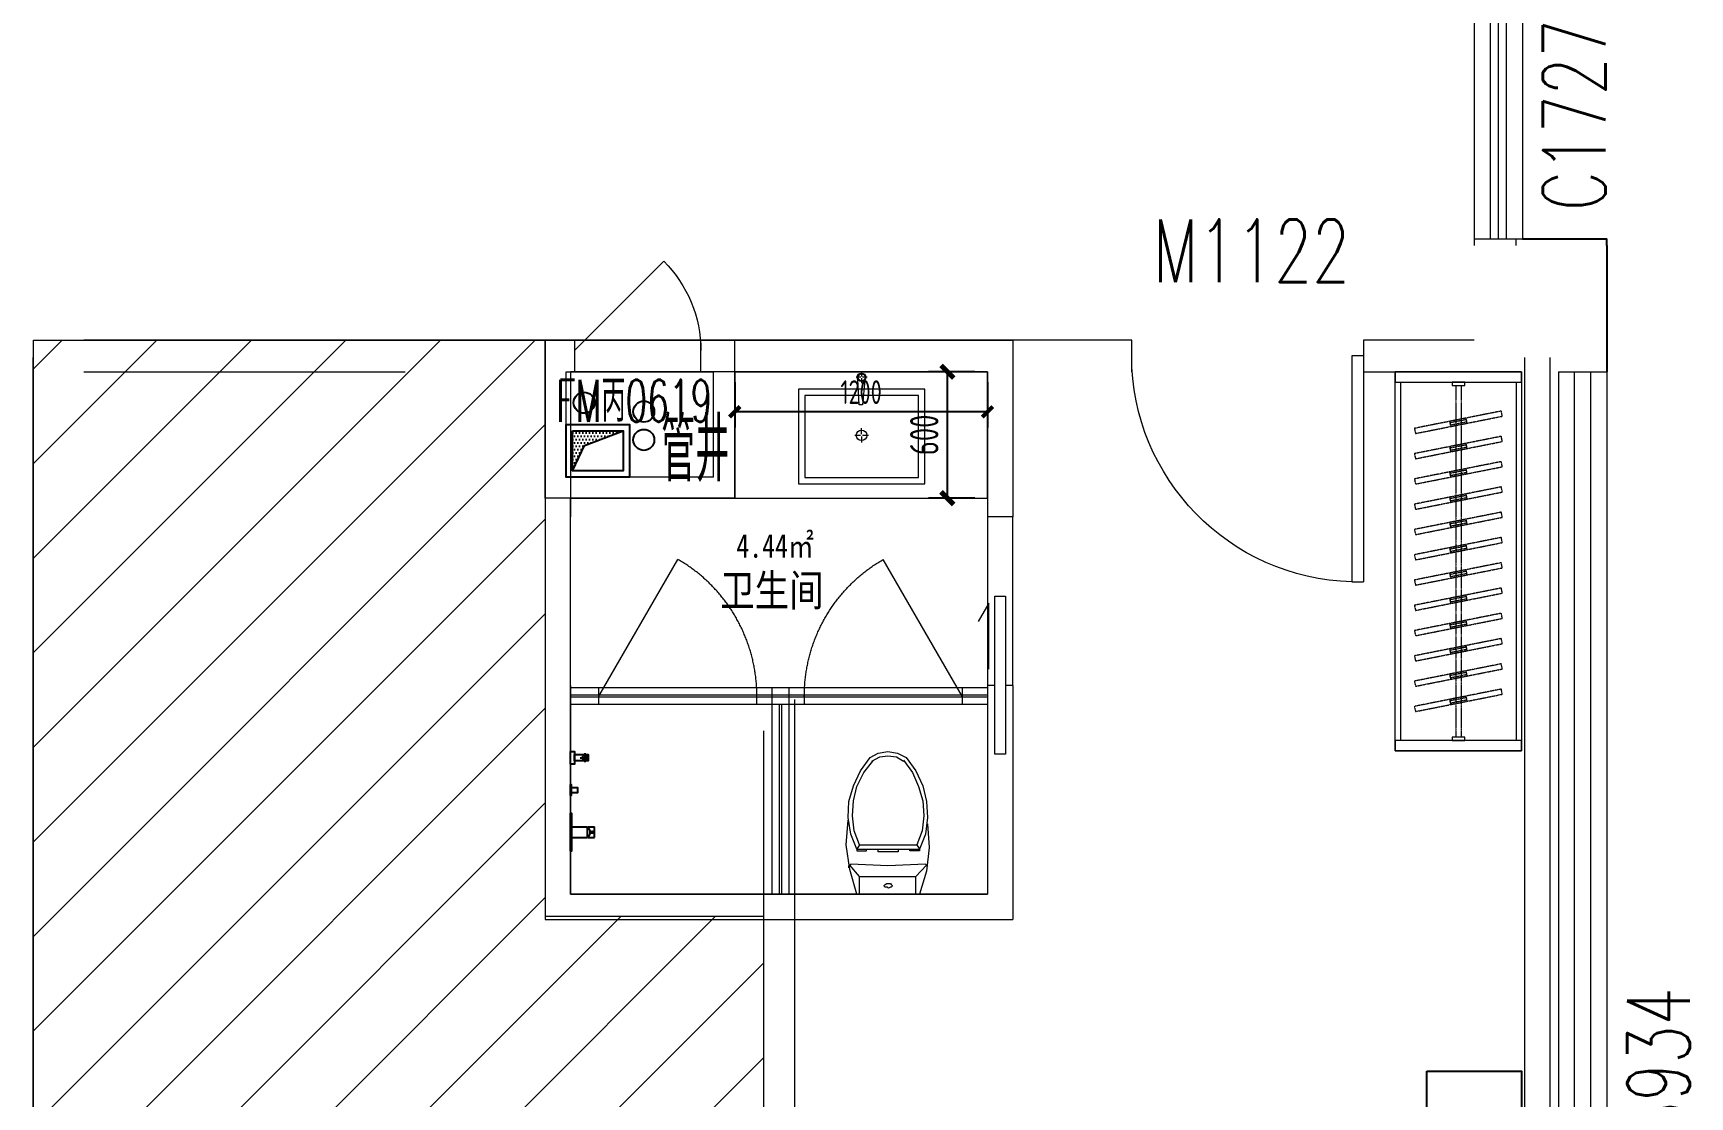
# Model space of a CAD drawing. Header units: millimetres. Extents: x 164760 to 3716174, y -1766400 to 11969.
# Drawn here: x 3552755 to 3560619, y -1758293 to -1753243 of the extents above; entities that cross this region are included whole.
import ezdxf

# ---------------------------------------------------------------- set-up
doc = ezdxf.new("R2010")
doc.units = ezdxf.units.MM
doc.header["$LTSCALE"] = 1000
doc.set_wipeout_variables(frame=1)
for name, pattern in [('DASH', [0.35, 0.25, -0.1]), ('DOT', [0.2, 0.1, -0.1]), ('HIDDEN', [0.375, 0.25, -0.125, 0, 0])]:
    doc.linetypes.add(name, pattern=pattern)
doc.layers.get('0').update_dxf_attribs({"color": 253, "linetype": 'CONTINUOUS'})
doc.layers.get('Defpoints').update_dxf_attribs({"color": 250, "linetype": 'CONTINUOUS', "lineweight": 0})
for name, color, linetype in [('DIM_LEAD', 253, 'CONTINUOUS'), ('FF-FIXT', 253, 'CONTINUOUS'), ('LVTRY', 253, 'CONTINUOUS'), ('SURFACE', 253, 'CONTINUOUS'), ('VPIPE-污水', 253, 'CONTINUOUS'), ('VPIPE-热给水', 253, 'CONTINUOUS'), ('VPIPE-给水', 253, 'CONTINUOUS'), ('WINDOW_TEXT', 253, 'CONTINUOUS'), ('填充', 253, 'CONTINUOUS'), ('平面家具', 253, 'CONTINUOUS'), ('洁具', 253, 'CONTINUOUS'), ('风道（排气道）', 253, 'CONTINUOUS')]:
    doc.layers.add(name, color=color, linetype=linetype)
for name, color, linetype, lineweight in [('DOOR【门】', 253, 'CONTINUOUS', 0), ('FF-Door【门】', 253, 'CONTINUOUS', 0), ('FF-FIXT【洁具】', 253, 'CONTINUOUS', 0), ('FF-FURN【成品家具】', 253, 'CONTINUOUS', 0), ('FF-FURN【成品家私】', 253, 'CONTINUOUS', 0), ('FF-Text【平面文字】', 253, 'CONTINUOUS', 0), ('MK【门槛线】', 253, 'CONTINUOUS', 0), ('RC-Dim【天花尺寸】', 253, 'CONTINUOUS', 0), ('RC-Text【天花文字】', 253, 'CONTINUOUS', 0), ('TXT【平面空间文字】', 253, 'CONTINUOUS', 0), ('WALL', 253, 'CONTINUOUS', 0), ('Wall【墙体】', 253, 'CONTINUOUS', 0), ('Wall【新建墙】', 253, 'CONTINUOUS', 0), ('WINDOW', 253, 'CONTINUOUS', 0), ('Xline【辅助线】', 253, 'CONTINUOUS', 0)]:
    doc.layers.add(name, color=color, linetype=linetype, lineweight=lineweight)
doc.styles.add('-宋体', font='', dxfattribs={"width": 0.8})
doc.styles.add('_TCH_WINDOW', font='SIMPLEX', dxfattribs={"bigfont": 'GBCBIG'})
doc.styles.get("Standard").update_dxf_attribs({"font": 'GBENOR', "bigfont": 'GBCBIG'})
doc.styles.add('SUN', font='romans.shx', dxfattribs={"width": 0.8, "bigfont": 'hzdx.shx'})
doc.styles.add('宋体', font='', dxfattribs={"width": 0.7})
doc.styles.add('尺寸标注', font='ARCHS.SHX', dxfattribs={"width": 0.8})
doc.styles.get('-宋体').set_extended_font_data('SimSun')
doc.styles.get('宋体').set_extended_font_data('SimSun')
doc.dimstyles.new('海龙1：50', dxfattribs={"dimscale": 50, "dimtxt": 2.5, "dimasz": 1, "dimexe": 1, "dimexo": 1, "dimgap": 0.7, "dimtad": 1, "dimdec": 0, "dimrnd": 5, "dimdsep": 46, "dimtxsty": '尺寸标注', "dimblk": 'ARCHTICK', "dimblk1": 'ARCHTICK', "dimblk2": 'ARCHTICK', "dimcen": 1, "dimclrd": 44, "dimclre": 44, "dimclrt": 2, "dimadec": 0, "dimazin": 0, "dimtfac": 1, "dimtdec": 0, "dimtix": 1, "dimtmove": 2, "dimatfit": 3, "dimldrblk": 'hl_arrow2', "dimfxl": 5, "dimfxlon": 1, "dimarcsym": 0})
doc.dimstyles.new('海龙_1：60', dxfattribs={"dimscale": 60, "dimtxt": 2.25, "dimasz": 1, "dimexe": 1.5, "dimexo": 1, "dimgap": 0.7, "dimtad": 1, "dimdec": 0, "dimrnd": 5, "dimdsep": 46, "dimtxsty": '尺寸标注', "dimblk": 'ARCHTICK', "dimblk1": 'ARCHTICK', "dimblk2": 'ARCHTICK', "dimcen": 1, "dimclrd": 44, "dimclre": 44, "dimclrt": 2, "dimadec": 0, "dimazin": 0, "dimtfac": 1, "dimtdec": 0, "dimtix": 1, "dimtmove": 2, "dimatfit": 3, "dimldrblk": 'hl_arrow2', "dimfxl": 5, "dimfxlon": 1, "dimarcsym": 0})

# ---------------------------------------------------------------- blocks, each defined once
blk = doc.blocks.new('$DorLib2D$00000001')
for p, q in [((0.45, 0.975), (0.5000000000000002, 0.975)), ((0.45, 0), (0.45, 0.975)), ((0.5, 0), (0.5, 0.975)), ((0.5, 0), (0.45, 0))]:
    blk.add_line(p, q)
at = {"lineweight": 13}
blk.add_arc((0.475, 0), 0.975, 91.4692835813538, 180, dxfattribs=at)
blk = doc.blocks.new('$TCHSYS$WIN2D')
for p, q in [((-0.5, 0.5), (0.5, 0.5)), ((-0.5, 0.5), (-0.5, -0.5)), ((0.5, 0.5), (0.4999999999999999, -0.5)), ((0.5, 0.1666666666666666), (-0.5, 0.1666666666666666)), ((0.5, -0.1666666666666667), (-0.5, -0.1666666666666667)), ((-0.5, -0.5), (0.5, -0.5))]:
    blk.add_line(p, q)
blk = doc.blocks.new('$WINLIB2D$00000005')
for p, q in [((-0.5, 0.5), (0.5, 0.5)), ((-0.5, 0.5), (-0.5000000000000002, -0.5)), ((0.5, -0.5), (0.5, 0.5)), ((0.5, 0.1666666666666666), (-0.5, 0.1666666666666666)), ((0.5, 0), (-0.5, 0)), ((0.5, -0.1666666666666667), (-0.5, -0.1666666666666667)), ((-0.5, -0.5), (0.5, -0.5))]:
    blk.add_line(p, q)
blk = doc.blocks.new('海龙0819133999')
at = {"layer": 'LVTRY'}
blk.add_lwpolyline([(118.1250000179279, 8100), (118.1250000179279, 8130), (-281.8749999857973, 8129.999999998139)], dxfattribs=at)
at = {"layer": 'SURFACE'}
for p, q in [((118.1250000116415, 10499.99999985611), (118.1250000125728, 9840.000000159022)), ((-281.8750000162982, 9840.000000159022), (118.1250000125728, 9840.000000159022)), ((118.1250000179279, 8100), (118.125000010943, 7499.999999988824)), ((118.125000010943, 599.9999999888241), (88.12500001792797, 599.9999999885913)), ((118.125000010943, 599.9999999888241), (118.1250000179279, 0))]:
    blk.add_line(p, q, dxfattribs=at)
at = {"layer": 'WALL'}
for p, q in [((-111.8749999746214, 10500.00000002188), (-111.8749999876599, 10070.00000016601)), ((88.12500001234002, 9870.000000465196), (88.12500000651926, 10500.00000002188)), ((-511.8750000162981, 10070.00000016601), (-511.875, 9870.000000021888)), ((-511.8750000162981, 10070.00000016601), (-111.8749999876599, 10070.00000016601)), ((-511.875, 9870.000000021888), (-311.8749999536667, 9870.000000021888)), ((-311.8749999599531, 9870.000000465196), (88.12500001234002, 9870.000000465196)), ((-311.8749999727588, 8130.000000021885), (-511.8749999743886, 8130.000000021885)), ((-511.8749999743886, 8130.000000021885), (-511.8749997690319, 8099.99999997113)), ((-311.8749999038409, 8099.99999997113), (-311.8749999727588, 8130.000000021885))]:
    blk.add_line(p, q, dxfattribs=at)
at = {"layer": 'Wall【墙体】', "color": 6}
blk.add_line((-511.8749999825377, 9900.000000000233), (-511.8749999825377, 10050.00000000023), dxfattribs=at)
at = {"layer": 'WINDOW'}
ref = blk.add_blockref('$WINLIB2D$00000005', (-396.8749999825377, 8999.999999999767), dxfattribs=dict(at, xscale=1740, yscale=-230, zscale=1740, rotation=270))
ref.add_attrib('A', 'C1727', (111.8750000174623, 8263.060913978845), dxfattribs={"layer": 'WINDOW_TEXT', "height": 297.5, "rotation": 90, "style": '_TCH_WINDOW', "width": 0.7058823529411766})
ref = blk.add_blockref('$TCHSYS$WIN2D', (3.125000017927959, 4050.000000020023), dxfattribs=dict(at, xscale=6900, yscale=-230, zscale=6900, rotation=270))
ref.add_attrib('A', 'C6934', (511.8750000165309, 3667.258477682015), dxfattribs={"layer": 'WINDOW_TEXT', "height": 297.5, "rotation": 90, "style": '_TCH_WINDOW', "width": 0.7058823529411766})
blk = doc.blocks.new('海龙0109180699')
for points in [[(-1725.008180794563, 7095.489740242189), (-1725.008180794563, 7145.489740242189), (-1125.008180794563, 7145.489740242189), (-1125.008180794563, 7095.489740242189)], [(-1725.008180794563, 7145.489740242219), (-1725.008180794563, 5345.48974024222), (-1125.008180794563, 5345.48974024222), (-1125.008180794563, 7145.489740242219)], [(-1125.008180794563, 5395.489740242251), (-1125.008180794563, 5345.48974024225), (-1725.008180794563, 5345.48974024225), (-1725.008180794563, 5395.489740242251)]]:
    blk.add_lwpolyline(points, close=True)
at = {"color": 8}
for points in [[(-1700.008180794563, 7095.489740242219), (-1700.008180794563, 5395.489740242219)], [(-1150.008180794563, 7095.489740242219), (-1150.008180794563, 5395.489740242219)]]:
    blk.add_lwpolyline(points, dxfattribs=at)
for points in [[(-1455.008180794563, 7080.489740242217), (-1455.008180794563, 7095.489740242216), (-1395.008180794563, 7095.489740242216), (-1395.008180794563, 7080.489740242217)], [(-1395.008180794563, 5410.489740242223), (-1395.008180794563, 5395.489740242222), (-1455.008180794563, 5395.489740242222), (-1455.008180794563, 5410.489740242223)], [(-1395.008180794563, 5410.489740242223), (-1395.008180794563, 5395.489740242222), (-1455.008180794563, 5395.489740242222), (-1455.008180794563, 5410.489740242223)]]:
    blk.add_lwpolyline(points, close=True, dxfattribs=at)
at = {"color": 8, "linetype": 'DASH', "ltscale": 0.006}
for points in [[(-1437.508180794563, 7080.48974024222), (-1437.508180794563, 5410.489740242219)], [(-1412.508180794563, 7080.48974024222), (-1412.508180794563, 5410.489740242219)]]:
    blk.add_lwpolyline(points, dxfattribs=at)
for points in [[(-1628.534460654035, 6958.718523870671), (-1216.604642884688, 6876.780588623849), (-1221.481900935094, 6852.260956613768), (-1633.411718704441, 6934.198891860591)], [(-1461.800962985489, 6925.553169127908), (-1383.338140553233, 6909.94594336661), (-1388.215398603639, 6885.426311356529), (-1466.678221035896, 6901.033537117829)], [(-1463.264140400611, 6918.197279524886), (-1384.801317968354, 6902.590053763585), (-1386.752221188517, 6892.782200959555), (-1465.215043620773, 6908.389426720853)], [(-1628.534460654035, 6838.718523870671), (-1216.604642884688, 6756.780588623849), (-1221.481900935094, 6732.260956613768), (-1633.411718704441, 6814.19889186059)], [(-1461.800962985489, 6805.55316912791), (-1383.338140553233, 6789.94594336661), (-1388.215398603639, 6765.426311356529), (-1466.678221035896, 6781.03353711783)], [(-1463.264140400611, 6798.197279524885), (-1384.801317968354, 6782.590053763586), (-1386.752221188517, 6772.782200959554), (-1465.215043620773, 6788.389426720853)], [(-1628.534460654035, 6718.71852387067), (-1216.604642884688, 6636.780588623849), (-1221.481900935094, 6612.260956613768), (-1633.411718704441, 6694.19889186059)], [(-1461.800962985489, 6685.55316912791), (-1383.338140553233, 6669.945943366609), (-1388.215398603639, 6645.426311356529), (-1466.678221035896, 6661.033537117829)], [(-1463.264140400611, 6678.197279524884), (-1384.801317968354, 6662.590053763586), (-1386.752221188517, 6652.782200959554), (-1465.215043620773, 6668.389426720853)], [(-1628.534460654035, 6598.71852387067), (-1216.604642884688, 6516.780588623849), (-1221.481900935094, 6492.260956613768), (-1633.411718704441, 6574.198891860589)], [(-1461.800962985489, 6565.553169127909), (-1383.338140553233, 6549.94594336661), (-1388.215398603639, 6525.42631135653), (-1466.678221035896, 6541.033537117829)], [(-1463.264140400611, 6558.197279524884), (-1384.801317968354, 6542.590053763586), (-1386.752221188517, 6532.782200959553), (-1465.215043620773, 6548.389426720854)], [(-1628.534460654035, 6478.718523870671), (-1216.604642884688, 6396.780588623848), (-1221.481900935094, 6372.260956613768), (-1633.411718704441, 6454.198891860591)], [(-1461.800962985489, 6445.553169127909), (-1383.338140553233, 6429.94594336661), (-1388.215398603639, 6405.42631135653), (-1466.678221035896, 6421.033537117828)], [(-1463.264140400611, 6438.197279524885), (-1384.801317968354, 6422.590053763585), (-1386.752221188517, 6412.782200959553), (-1465.215043620773, 6428.389426720854)], [(-1628.534460654035, 6358.71852387067), (-1216.604642884688, 6276.780588623848), (-1221.481900935094, 6252.260956613768), (-1633.411718704441, 6334.198891860591)], [(-1461.800962985489, 6325.55316912791), (-1383.338140553233, 6309.94594336661), (-1388.215398603639, 6285.42631135653), (-1466.678221035896, 6301.033537117829)], [(-1463.264140400611, 6318.197279524884), (-1384.801317968354, 6302.590053763585), (-1386.752221188517, 6292.782200959553), (-1465.215043620773, 6308.389426720854)], [(-1628.534460654035, 6238.71852387067), (-1216.604642884688, 6156.780588623849), (-1221.481900935094, 6132.260956613768), (-1633.411718704441, 6214.19889186059)], [(-1461.800962985489, 6205.553169127909), (-1383.338140553233, 6189.94594336661), (-1388.215398603639, 6165.426311356529), (-1466.678221035896, 6181.033537117829)], [(-1463.264140400611, 6198.197279524885), (-1384.801317968354, 6182.590053763585), (-1386.752221188517, 6172.782200959554), (-1465.215043620773, 6188.389426720853)], [(-1628.534460654035, 6118.718523870671), (-1216.604642884688, 6036.780588623848), (-1221.481900935094, 6012.260956613769), (-1633.411718704441, 6094.19889186059)], [(-1461.800962985489, 6085.553169127909), (-1383.338140553233, 6069.94594336661), (-1388.215398603639, 6045.426311356529), (-1466.678221035896, 6061.033537117829)], [(-1463.264140400611, 6078.197279524885), (-1384.801317968354, 6062.590053763585), (-1386.752221188517, 6052.782200959554), (-1465.215043620773, 6068.389426720854)], [(-1628.534460654035, 5998.718523870671), (-1216.604642884688, 5916.780588623848), (-1221.481900935094, 5892.260956613768), (-1633.411718704441, 5974.198891860591)], [(-1461.800962985489, 5965.553169127909), (-1383.338140553233, 5949.94594336661), (-1388.215398603639, 5925.426311356529), (-1466.678221035896, 5941.033537117829)], [(-1463.264140400611, 5958.197279524885), (-1384.801317968354, 5942.590053763585), (-1386.752221188517, 5932.782200959554), (-1465.215043620773, 5948.389426720853)], [(-1628.534460654035, 5878.71852387067), (-1216.604642884688, 5796.780588623849), (-1221.481900935094, 5772.260956613768), (-1633.411718704441, 5854.19889186059)], [(-1461.800962985489, 5845.553169127909), (-1383.338140553233, 5829.94594336661), (-1388.215398603639, 5805.42631135653), (-1466.678221035896, 5821.033537117829)], [(-1463.264140400611, 5838.197279524885), (-1384.801317968354, 5822.590053763585), (-1386.752221188517, 5812.782200959554), (-1465.215043620773, 5828.389426720853)], [(-1628.534460654035, 5758.718523870671), (-1216.604642884688, 5676.780588623849), (-1221.481900935094, 5652.260956613768), (-1633.411718704441, 5734.19889186059)], [(-1461.800962985489, 5725.553169127909), (-1383.338140553233, 5709.945943366609), (-1388.215398603639, 5685.426311356529), (-1466.678221035896, 5701.03353711783)], [(-1463.264140400611, 5718.197279524884), (-1384.801317968354, 5702.590053763586), (-1386.752221188517, 5692.782200959554), (-1465.215043620773, 5708.389426720853)], [(-1628.534460654035, 5638.718523870671), (-1216.604642884688, 5556.780588623849), (-1221.481900935094, 5532.260956613768), (-1633.411718704441, 5614.19889186059)], [(-1461.800962985489, 5605.553169127909), (-1383.338140553233, 5589.945943366609), (-1388.215398603639, 5565.426311356529), (-1466.678221035896, 5581.033537117829)], [(-1463.264140400611, 5598.197279524885), (-1384.801317968354, 5582.590053763585), (-1386.752221188517, 5572.782200959554), (-1465.215043620773, 5588.389426720853)]]:
    blk.add_lwpolyline(points, close=True, dxfattribs=at)
at = {"layer": '平面家具', "color": 43, "linetype": 'ByBlock'}
blk.add_lwpolyline([(-1275.008433618583, 3824.429243121162), (-1725.008433580399, 3824.429245602206), (-1724.996969562024, 824.4292478061806), (-1274.996969600208, 824.4292453251373)], close=True, dxfattribs=at)
blk = doc.blocks.new('PQD')
at = {"layer": '填充'}
h = blk.add_hatch(dxfattribs=at)
h.set_pattern_fill('DOTS', color=256, scale=10, style=0)
h.set_pattern_definition([(0, (0, 0), (7.9375, 15.875), [0, -15.875])])
h.paths.add_polyline_path([(517039.3606534046, 222520.7432957545), (516799.3606534047, 222520.7432957545), (516799.3606534047, 222330.7432957545), (516857.0893016653, 222450.5852683169)])
blk.add_lwpolyline([(516799.3606534047, 222330.7432957545), (516857.0893016653, 222450.5852683169), (517039.3606534046, 222520.7432957545)], dxfattribs=at)
at = {"layer": '风道（排气道）'}
for points in [[(516769.3606534046, 222550.7432957545), (517069.3606534046, 222550.7432957545), (517069.3606534046, 222300.7432957546), (516769.3606534046, 222300.7432957546)], [(516799.3606534047, 222520.7432957545), (517039.3606534046, 222520.7432957545), (517039.3606534046, 222330.7432957545), (516799.3606534047, 222330.7432957545)]]:
    blk.add_lwpolyline(points, close=True, dxfattribs=at)
blk = doc.blocks.new('$DorLib2D$00000114')
at = {"color": 0}
blk.add_line((0.4999999999999965, 3.6e-15), (-0.2071067811864751, 0.7071067811864858), dxfattribs=at)
blk.add_arc((0.5000000000013856, -1.1546e-12), 1.000000000001696, 135, 180, dxfattribs=at)
blk = doc.blocks.new('ZL_08130967')
at = {"layer": 'WINDOW'}
for p, q in [((-300.0000002686866, -374.2640686905361), (300.000000268803, -374.2640686906525)), ((-300.0000002686866, -374.2640686905361), (-300.0000002686866, -524.2640686903324)), ((300.000000268803, -524.2640686906525), (300.000000268803, -374.2640686906526)), ((-300.000000268803, -524.2640686906525), (300.000000268803, -524.2640686906525))]:
    blk.add_line(p, q, dxfattribs=at)
at = {"layer": 'WINDOW', "xscale": -600, "yscale": 600, "zscale": -600}
blk.add_blockref('$DorLib2D$00000114', (2.594897524e-07, -424.2640687119565), dxfattribs=at)
blk = doc.blocks.new('ZL_08155714')
at = {"layer": 'VPIPE-污水'}
blk.add_circle((-129.1592930657789, -712.0164852384477), 50, dxfattribs=at)
at = {"layer": 'VPIPE-热给水'}
blk.add_circle((153.8974417122081, -888.4944701527711), 50, dxfattribs=at)
at = {"layer": 'VPIPE-给水'}
blk.add_circle((153.8974417112767, -754.4488298522773), 50, dxfattribs=at)
at = {"layer": 'WALL'}
for p, q in [((-314.6437028925866, -1164.930908717448), (-314.6437028953806, -414.930906051537)), ((-314.6437028953806, -414.930906051537), (585.3562970589846, -414.9309060524683)), ((585.3562970589846, -1164.930908717215), (585.3562970589846, -414.9309060524683)), ((-214.64370288793, -1064.930908736074), (-214.6437028869986, -564.9309060706291)), ((-214.6437028869986, -564.9309060706291), (485.356297058519, -564.9309060713276)), ((485.356297058519, -1064.930908717681), (485.356297058519, -564.9309060713276)), ((485.356297058519, -1064.930908717681), (-214.6437028902583, -1064.930908714421)), ((585.3562970589846, -1164.930908717215), (-314.6437028925866, -1164.930908717448))]:
    blk.add_line(p, q, dxfattribs=at)
at = {"layer": 'WINDOW'}
for p, q in [((-175.1417361088097, -414.9309060522354), (424.8582644285634, -414.9309060522354)), ((-175.1417361088097, -414.9309060522354), (-175.1417361088097, -564.9309060520026)), ((424.8582644285634, -564.9309060522354), (424.8582644285634, -414.9309060522354)), ((-175.1417361088097, -564.9309060522354), (424.8582644285634, -564.9309060522354))]:
    blk.add_line(p, q, dxfattribs=at)
at = {"layer": 'DOOR【门】', "rotation": 359.9999999999407}
blk.add_blockref('ZL_08130967', (124.8582641605362, -40.66683738032679), dxfattribs=at)
at = {"layer": '洁具'}
blk.add_blockref('PQD', (-516984.0043562921, -223365.674204469), dxfattribs=at)
at = {"layer": 'TXT【平面空间文字】', "color": 3, "ltscale": 100, "style": 'SUN', "width": 0.6}
blk.add_text('FM丙0619', height=200, dxfattribs=at).set_placement((-262.7201560644175, -802.7310877612123, 8.09054457e-08))
at = {"layer": 'TXT【平面空间文字】', "width": 0.75}
blk.add_text('管井', height=300, dxfattribs=at).set_placement((236.4133385177701, -1085.331863474101))
blk = doc.blocks.new('A$C5D954283')
at = {"color": 8}
for p, q in [((-4.032000000006519, 505.5152297301683), (-26.20799999998417, 505.5152297301683)), ((1.164153e-10, 532.1264297300949), (1.164153e-10, 509.5472297300585)), ((1.164153e-10, 501.4832297300454), (1.164153e-10, 478.5008297301828)), ((25.80480000015814, 505.5152297301683), (4.032000000006519, 505.5152297301683)), ((1.164153e-10, 235.0799999996088), (1.164153e-10, 263.807999999728)), ((-5.039999999920837, 230.0399999998044), (-32.7599999998929, 230.0399999998044)), ((1.164153e-10, 225), (1.164153e-10, 196.2719999998808)), ((32.25600000005215, 230.0399999998044), (5.040000000037252, 230.0399999998044))]:
    blk.add_line(p, q, dxfattribs=at)
at = {"color": 0, "linetype": 'Continuous'}
for p, q in [((-11.15956800000276, 374.2569191276562), (-17.54950176004786, 495.4865680530201)), ((15.14995655568782, 492.2146877725608), (4.840431999997235, 374.2569191276562)), ((4.840431999997235, 374.2569191276562), (-11.15956799988635, 374.2569191276562))]:
    blk.add_line(p, q, dxfattribs=at)
at = {"color": 8, "ltscale": 1000, "const_width": 0.448}
blk.add_lwpolyline([(1.164153e-10, 505.7392297300975, -1), (1.164153e-10, 505.2912297302391, -1)], format="xyb", close=True, dxfattribs=at)
at = {"color": 0, "linetype": 'Continuous'}
blk.add_lwpolyline([(300, 0), (300, 450), (-300, 450), (-300, 0)], close=True, dxfattribs=at)
at = {"color": 8}
blk.add_lwpolyline([(270, 30), (270.0000000001164, 420), (-270, 420), (-270, 30)], close=True, dxfattribs=at)
at = {"color": 8, "const_width": 0.8399999999999997}
blk.add_lwpolyline([(0.1400000000139698, 230.4599999999628, -0.9999999999999998), (0.1400000000139698, 229.6199999998789, -0.9999999999999998)], format="xyb", close=True, dxfattribs=at)
at = {"color": 0, "linetype": 'Continuous'}
blk.add_circle((1.164153e-10, 505.5152297301683), 20.16, dxfattribs=at)
at = {"color": 8}
for centre, radius in [((0.2651944293174893, 505.7008297301363), 16.25438224187546), ((1.164153e-10, 230.0399999998044), 25.2)]:
    blk.add_circle(centre, radius, dxfattribs=at)
blk = doc.blocks.new('_ArchTick')
at = {"color": 2, "linetype": 'ByBlock', "const_width": 0.4}
blk.add_lwpolyline([(-0.5, -0.5), (0.5, 0.5)], dxfattribs=at)
blk = doc.blocks.new('*D166')
at = {"layer": 'Defpoints', "color": 0, "transparency": 16777216}
for p in [(3557094.611706745, -1754850.218798796), (3557285.300669158, -1754850.218798796), (3557285.300669158, -1755450.218798799)]:
    blk.add_point(p, dxfattribs=at)
at = {"layer": 'Xline【辅助线】', "color": 44, "lineweight": -2, "transparency": 16777216}
for p, q in [((3557225.300669157, -1754850.218798796), (3557004.611706745, -1754850.218798796)), ((3557094.611706745, -1755450.218798799), (3557094.611706745, -1754850.218798796)), ((3557225.300669158, -1755450.218798799), (3557004.611706745, -1755450.218798799))]:
    blk.add_line(p, q, dxfattribs=at)
at = {"layer": 'Xline【辅助线】', "color": 44, "lineweight": -2, "transparency": 16777216, "xscale": 60, "yscale": 60, "zscale": 60}
for p, rotation in [((3557094.611706745, -1754850.218798796), 90), ((3557094.611706745, -1755450.218798799), 270)]:
    blk.add_blockref('_ArchTick', p, dxfattribs=dict(at, rotation=rotation))
at = {"layer": 'Xline【辅助线】', "color": 2, "transparency": 16777216, "insert": (3556985.111706743, -1755150.218798798), "char_height": 135, "attachment_point": 5, "rotation": 90, "style": '尺寸标注'}
blk.add_mtext('600', dxfattribs=at)
blk = doc.blocks.new('hl_arrow2')
at = {"color": 2}
blk.add_line((-0.221303783804, 2.183e-12), (-1, 5.72e-13), dxfattribs=at)
blk.add_lwpolyline([(-0.221303783804, 0), (-0.861040435366, -0.688592459968), (-0.653754463034, -0.862470062348), (0, 0), (-0.653754463034, 0.862470062348), (-0.861040435366, 0.688592459968)], close=True, dxfattribs=at)
for points in [[(-0.861040435366, 0.688592459968), (-0.653754463034, 0.862470062348), (-0.221303783804, 0), (0, 0)], [(-0.861040435366, -0.688592459968), (-0.653754463034, -0.862470062348), (-0.221303783804, 0), (0, 0)]]:
    blk.add_solid(points, dxfattribs=at)
blk = doc.blocks.new('A$C78EA0098')
at = {"color": 33, "linetype": 'Continuous'}
for p, q in [((47.00000128359533, 353.7500000006403), (90.00000128336251, 353.7500000006403)), ((68.50000128359534, 375.2500000005239), (68.50000128359534, 332.2500000007567))]:
    blk.add_line(p, q, dxfattribs=at)
for p, q in [((4.999999124091118, 24.99999973730883, 9.256461575e-07), (81.00000097975135, 24.99999973725062, 9.256461575e-07)), ((81.00000097951852, -25.00000026274938, 3.560162716e-07), (81.00000097951852, 24.99999973725062, 3.560162716e-07)), ((81.00000097951852, 19.99999973730882, 9.256461575e-07), (87.98346753581427, 19.99999973725062, 9.256461575e-07)), ((84.0000009795185, 24.99999973725062, 9.256461575e-07), (114.0000009795185, 24.99999973725062, 9.256461575e-07)), ((84.0000009795185, 19.99999973730882, 3.560162716e-07), (84.0000009795185, 24.99999973725062, 3.560162716e-07)), ((114.0000009795185, -25.00000026274938, -2.136136142e-07), (114.0000009795185, 24.99999973725062, 3.560162716e-07)), ((4.999999124091118, -25.00000026274938, 3.560162716e-07), (81.00000097951852, -25.00000026274938, 3.560162716e-07)), ((81.00000097951852, -20.00000026274938, 3.560162716e-07), (87.98346753581427, -20.00000026274938, 3.560162716e-07)), ((84.0000009795185, -25.00000026274938, 3.560162716e-07), (84.0000009795185, -20.00000026274938, 3.560162716e-07)), ((84.00000097975135, -25.00000026274938, 3.560162716e-07), (114.0000009795185, -25.00000026274938, 3.560162716e-07))]:
    blk.add_line(p, q)
for points in [[(1.4293473214e-06, 383.7500000006403), (20.00000113737769, 383.7500000006403), (20.00000113737769, 323.7500000006403), (1.4293473214e-06, 323.7500000006403)], [(20.00000113737769, 368.7500000006403), (85.00000121048652, 368.7500000006403), (85.00000121048652, 338.7500000006403), (20.00000113737769, 338.7500000006403)], [(6.619375199e-07, 226.0000000006403), (3.000000408617779, 226.0000000006403), (3.000000408617779, 174.0000000006403), (6.619375199e-07, 174.0000000006403)], [(3.000000408617779, 212.5000000006403), (33.50000047450885, 212.5000000006403), (33.50000047450885, 187.5000000006403), (3.000000408617779, 187.5000000006403)], [(0, 90), (4.999999124091118, 90), (4.999999124091118, -90), (0, -90)]]:
    blk.add_lwpolyline(points, close=True)
for centre, radius in [((68.50000128359534, 353.7500000006403), 11.49999999988358), ((104.0000009795185, -2.62807589e-07, 7.12013287e-08), 5)]:
    blk.add_circle(centre, radius, dxfattribs=at)
blk.add_arc((57.75000097928568, -2.627493814e-07, 9.256461575e-07), 36.2500000002529, 316.397181032414, 43.60281896758604)
blk = doc.blocks.new('ZL_08127082')
at = {"layer": 'FF-FIXT【洁具】'}
for p, q in [((-184.0723225633846, -108.7700514605967), (-150.6046904385439, 0)), ((146.4211623065057, 0), (-150.6046904385439, 0)), ((-133.8707755542127, 0), (-133.8707755542127, -83.66927795595257)), ((133.8707755542127, 0), (133.8707755542127, -83.66927795595257)), ((146.4211623065057, 0), (179.8888932532863, -117.1369100807933)), ((-20.91729478345951, -37.65116025687894), (-16.73386547336122, -33.46773094678065)), ((-20.91729478345951, -41.83458956703543), (-20.91729478345951, -37.65116025687894)), ((-16.73386547336122, -46.01811769907363), (-20.91729478345951, -41.83458956703543)), ((-16.73386547336122, -33.46773094678065), (-12.55043616326293, -33.46773094678065)), ((-12.55043616326293, -50.20154700923012), (-16.73386547336122, -46.01811769907363)), ((-12.55043616326293, -33.46773094678065), (-4.18347872106824, -29.28420281474246)), ((4.18347872106824, -50.20154700923012), (-12.55043616326293, -50.20154700923012)), ((-4.18347872106824, -29.28420281474246), (4.18347872106824, -33.46773094678065)), ((4.18347872106824, -33.46773094678065), (12.55033734132303, -33.46773094678065)), ((12.55033734132303, -46.01811769907363), (4.18347872106824, -50.20154700923012)), ((12.55033734132303, -33.46773094678065), (16.73386547336122, -37.65116025687894)), ((16.73386547336122, -41.83458956703543), (12.55033734132303, -46.01811769907363)), ((16.73386547336122, -37.65116025687894), (16.73386547336122, -41.83458956703543)), ((-196.6227093156776, -221.7235322312918), (-184.0723225633846, -108.7700514605967)), ((-133.8707755542127, -83.66927795595257), (-184.0723225633846, -138.0542542752809)), ((-179.8888932532863, -142.2376835854375), (-4.94109699503e-05, -133.8708249651827)), ((133.8707755542127, -83.66927795595257), (-133.8707755542127, -83.66927795595257)), ((-4.94109699503e-05, -133.8708249651827), (-4.94109699503e-05, -138.0542542752809)), ((-4.94109699503e-05, -133.8708249651827), (175.7053651212482, -142.2376835854375)), ((133.8707755542127, -83.66927795595257), (179.8888932532863, -138.0542542752809)), ((184.0723225634429, -133.8708249651827), (175.7053651212482, -142.2376835854375)), ((179.8888932532863, -117.1369100807933), (196.6227093157358, -234.2739189835847)), ((184.0723225634429, -125.503867522988), (184.0723225634429, -133.8708249651827)), ((-188.255850695481, -334.6770130019868), (-196.6227093156776, -221.7235322312918)), ((-179.8888932532863, -284.4754659928149), (-150.6046904385439, -213.3565747890971)), ((-163.1550771908951, -301.2092820552061), (-138.0543036862509, -234.2739189835847)), ((-150.6046904385439, -204.9896173469024), (-104.5865727394703, -204.9896173469024)), ((-150.6046904385439, -213.3565747890971), (-150.6046904385439, -204.9896173469024)), ((-138.0543036862509, -234.2739189835847), (-150.6046904385439, -213.3565747890971)), ((146.4211623065057, -213.3565747890971), (-150.6046904385439, -213.3565747890971)), ((133.8707755542127, -234.2739189835847), (-138.0543036862509, -234.2739189835847)), ((-104.5865727394703, -204.9896173469024), (-104.5865727394703, -213.3565747890971)), ((-50.20159642014187, -213.3565747890971), (-50.20159642014187, -200.8061880368041)), ((-50.20159642014187, -200.8061880368041), (46.01806828810367, -200.8061880368041)), ((46.01806828810367, -213.3565747890971), (-50.20159642014187, -213.3565747890971)), ((46.01806828810367, -200.8061880368041), (46.01806828810367, -213.3565747890971)), ((100.4030446074321, -204.9896173469024), (100.4030446074321, -213.3565747890971)), ((146.4211623065057, -204.9896173469024), (100.4030446074321, -204.9896173469024)), ((133.8707755542127, -234.2739189835847), (146.4211623065057, -213.3565747890971)), ((133.8707755542127, -234.2739189835847), (158.9715490588569, -301.2092820552061)), ((146.4211623065057, -213.3565747890971), (146.4211623065057, -204.9896173469024)), ((146.4211623065057, -213.3565747890971), (175.7053651212482, -284.4754659928149)), ((196.6227093157358, -234.2739189835847), (188.2557518735411, -351.4108290644363)), ((-188.255850695481, -363.9612158167292), (-179.8888932532863, -284.4754659928149)), ((-171.5219358111499, -372.3281732589239), (-163.1550771908951, -301.2092820552061)), ((158.9715490588569, -301.2092820552061), (167.3385065010516, -372.3281732589239)), ((175.7053651212482, -284.4754659928149), (188.2557518735411, -363.9612158167292)), ((-184.0723225633846, -439.2635363305453), (-188.255850695481, -363.9612158167292)), ((-167.3385065009934, -443.4469656406435), (-171.5219358111499, -372.3281732589239)), ((167.3385065010516, -372.3281732589239), (163.1549783689552, -443.4469656406435)), ((188.2557518735411, -363.9612158167292), (184.0723225634429, -439.2635363305453)), ((-167.3385065009934, -514.5658568443614), (-184.0723225633846, -439.2635363305453)), ((-146.4211623065057, -510.3824275342049), (-167.3385065009934, -443.4469656406435)), ((163.1549783689552, -443.4469656406435), (146.4211623065057, -510.3824275342049)), ((184.0723225634429, -439.2635363305453), (163.1549783689552, -514.5658568443614)), ((-133.8707755542127, -585.684748048021), (-167.3385065009934, -514.5658568443614)), ((-117.1369594918215, -577.3177906058263), (-146.4211623065057, -510.3824275342049)), ((146.4211623065057, -510.3824275342049), (112.9534313597833, -577.3177906058263)), ((163.1549783689552, -514.5658568443614), (129.6873462441144, -585.684748048021)), ((-87.85275667707901, -648.436681809544), (-133.8707755542127, -585.684748048021)), ((-75.30236992478603, -635.8862950572511), (-117.1369594918215, -577.3177906058263)), ((112.9534313597833, -577.3177906058263), (71.11884179274784, -631.7027669251547)), ((129.6873462441144, -585.684748048021), (83.66922854504082, -648.436681809544)), ((-46.01806828810367, -669.3539271820919), (-87.85275667707901, -648.436681809544)), ((-41.83463897800538, -652.6201111196423), (-75.30236992478603, -631.7027669251547)), ((-4.94109699503e-05, -677.7208846242283), (-46.01806828810367, -669.3539271820919)), ((-4.94109699503e-05, -656.8035404297407), (-41.83463897800538, -652.6201111196423)), ((37.6511108459672, -652.6201111196423), (-4.94109699503e-05, -656.8035404297407)), ((46.01806828810367, -669.3539271820919), (-4.94109699503e-05, -677.7208846242283)), ((75.30227110284613, -631.7027669251547), (37.6511108459672, -652.6201111196423)), ((83.66922854504082, -648.436681809544), (46.01806828810367, -669.3539271820919))]:
    blk.add_line(p, q, dxfattribs=at)
blk = doc.blocks.new('ZL_08123655')
at = {"layer": 'FF-FIXT【洁具】'}
for p, q in [((-184.0723225633846, -138.0542542752809), (-188.255850695481, -129.6872968331445)), ((-179.8888932532863, -142.2376835854375), (-184.0723225633846, -138.0542542752809))]:
    blk.add_line(p, q, dxfattribs=at)
at = {"layer": 'DIM_LEAD'}
blk.add_blockref('ZL_08127082', (0, 0), dxfattribs=at)
blk = doc.blocks.new('*D167')
at = {"layer": 'Defpoints', "color": 0, "transparency": 16777216}
for p in [(3556085.300669157, -1754850.218798794), (3557285.300669156, -1754850.218798794), (3556085.300669157, -1755040.573222851)]:
    blk.add_point(p, dxfattribs=at)
at = {"layer": 'RC-Dim【天花尺寸】', "color": 44, "lineweight": -2, "transparency": 16777216}
for p, q in [((3556085.300669157, -1754900.218798794), (3556085.300669157, -1755115.573222851)), ((3557285.300669156, -1754900.218798794), (3557285.300669156, -1755115.573222851)), ((3557285.300669156, -1755040.573222851), (3556085.300669157, -1755040.573222851))]:
    blk.add_line(p, q, dxfattribs=at)
at = {"layer": 'RC-Dim【天花尺寸】', "color": 44, "lineweight": -2, "transparency": 16777216, "xscale": 50, "yscale": 50, "zscale": 50, "rotation": 180}
blk.add_blockref('_ArchTick', (3556085.300669157, -1755040.573222851), dxfattribs=at)
at = {"layer": 'RC-Dim【天花尺寸】', "color": 44, "lineweight": -2, "transparency": 16777216, "xscale": 50, "yscale": 50, "zscale": 50}
blk.add_blockref('_ArchTick', (3557285.300669156, -1755040.573222851), dxfattribs=at)
at = {"layer": 'RC-Dim【天花尺寸】', "color": 2, "transparency": 16777216, "insert": (3556685.300669157, -1754946.979472851), "char_height": 112.5, "attachment_point": 5, "style": '尺寸标注'}
blk.add_mtext('1200', dxfattribs=at)
blk = doc.blocks.new('DOORBLK101')
at = {"layer": 'FF-Door【门】'}
blk.add_line((-0.5, 0), (2e-16, 0.8660254037844385), dxfattribs=at)
at = {"layer": 'FF-Door【门】', "color": 8, "linetype": 'HIDDEN', "ltscale": 15}
blk.add_arc((-0.5, 0), 1, 0, 60, dxfattribs=at)

msp = doc.modelspace()

# ---------------------------------------------------------------- hatches: boundary and pattern name
at = {"layer": 'Xline【辅助线】'}
h = msp.add_hatch(dxfattribs=at)
h.set_pattern_fill('ANSI31', color=256, scale=100)
h.set_pattern_definition([(45, (3536181.441153719, -1761982.495853849), (-224.5064030267288, 224.5064030267288), [])])
h.paths.add_polyline_path([(3556221.333305892, -1757435.478470009), (3555186.337484907, -1757435.478470009), (3555186.430077093, -1754700.218798634), (3552756.333305604, -1754700.218798639), (3552756.333305604, -1761982.495853125), (3556221.333305892, -1761967.495851807)])

# ---------------------------------------------------------------- linework, layer by layer
at = {"layer": 'FF-FURN【成品家具】'}
msp.add_line((3557405.300684097, -1756339.335067191), (3557405.300674966, -1755539.335067191), dxfattribs=at)
at = {"layer": 'FF-FURN【成品家私】'}
msp.add_lwpolyline([(3557291.699251758, -1756263.01957279), (3557291.699251758, -1755948.746513317), (3557240.886866716, -1756035.776313277)], dxfattribs=at)
msp.add_lwpolyline([(3557320.300676626, -1755915.87450004), (3557370.300676627, -1755915.87450004), (3557370.300676627, -1756665.874500039), (3557320.300676626, -1756665.874500039)], close=True, dxfattribs=at)
at = {"layer": 'MK【门槛线】'}
for p, q in [((3557285.300669156, -1756350.478476432), (3555305.300669227, -1756350.478476431)), ((3555440.662299726, -1756430.478476432), (3555440.662299725, -1756350.478476432)), ((3556190.662299725, -1756430.478476431), (3556190.662299725, -1756350.478476431)), ((3556261.800671072, -1756350.478476431), (3556261.800671071, -1757330.478474032)), ((3556341.800671071, -1756350.478476432), (3556341.80067107, -1757330.478473921)), ((3556416.844000099, -1756430.478476431), (3556416.844000099, -1756350.478476431)), ((3557166.844000099, -1756430.478476432), (3557166.844000099, -1756350.478476432)), ((3557285.300669156, -1756430.478476432), (3555305.300669227, -1756430.478476431))]:
    msp.add_line(p, q, dxfattribs=at)
at = {"layer": 'RC-Text【天花文字】'}
msp.add_lwpolyline([(3552756.333305604, -1754700.218798635), (3555186.430077093, -1754700.21879863), (3555186.337484907, -1757435.478470005), (3556221.333305892, -1757435.478470005), (3556221.333305892, -1761967.495851803), (3552756.333305604, -1761982.495853121), (3552756.333305604, -1754700.218798635)], dxfattribs=at)
at = {"layer": 'Wall【墙体】', "color": 6}
for p, q in [((3557969.750629455, -1754700.218798615), (3552995.296489986, -1754700.218798615)), ((3557969.742268757, -1754850.218800673), (3557969.742268757, -1754700.218800673)), ((3557969.742268757, -1754850.218800673), (3557969.742268757, -1754700.218800673)), ((3557969.750634642, -1754850.218800673), (3557969.750634642, -1754700.218800673)), ((3557969.750634642, -1754850.218800673), (3557969.750634642, -1754700.218800673)), ((3559069.742268758, -1754700.218801555), (3559069.742268758, -1754850.218801555)), ((3559069.742269165, -1754700.218801555), (3559069.742269165, -1754850.218801555)), ((3559595.296489973, -1754700.218801569), (3559069.750634644, -1754700.218801555)), ((3559069.750634644, -1754700.218801555), (3559069.750634644, -1754850.218801555)), ((3559069.750634644, -1754700.218801555), (3559069.750634644, -1754850.218801555)), ((3552995.296489986, -1754850.218800761), (3554521.569103626, -1754850.218800103)), ((3557285.300669156, -1754850.218798794), (3555305.300669228, -1754850.218798794)), ((3559069.750634644, -1754850.218801555), (3559595.296489973, -1754850.218801569)), ((3556371.333305906, -1762050.21880076), (3556371.333305884, -1756405.652923319)), ((3556221.333305888, -1756555.65292332), (3556221.333305912, -1762050.218800758))]:
    msp.add_line(p, q, dxfattribs=at)
at = {"layer": 'Wall【新建墙】', "color": 4}
for p, q in [((3555185.30066919, -1754700.218798796), (3557405.30066459, -1754700.218798797)), ((3555185.30066919, -1754700.218798796), (3555185.300669276, -1755539.335099403)), ((3557405.30066459, -1754700.218798797), (3557405.300674967, -1755539.335067191)), ((3555305.300669228, -1754850.218798794), (3555305.300669228, -1755539.335099392)), ((3557285.300669156, -1754850.218798794), (3557285.300669156, -1755539.33509914)), ((3557405.300674967, -1755539.335067191), (3557285.300674335, -1755539.335067202)), ((3555185.300669351, -1756339.335099403), (3555185.300669461, -1757450.478471057)), ((3555305.300669227, -1756339.335099392), (3555305.300669227, -1757330.478472396)), ((3557285.300669156, -1756339.335067202), (3557285.300669155, -1757330.478472667)), ((3557320.300676626, -1756339.335067199), (3557285.300669156, -1756339.335067202)), ((3557405.300684097, -1756339.335067191), (3557370.300676627, -1756339.335067194)), ((3557405.300684097, -1756339.335067191), (3557405.30069735, -1757450.478471048)), ((3555305.300671721, -1757330.478476431), (3557285.300669155, -1757330.478472667))]:
    msp.add_line(p, q, dxfattribs=at)
msp.add_lwpolyline([(3555185.300669461, -1757450.478471057), (3557405.30069735, -1757450.478439085)], dxfattribs=at)
at = {"layer": 'WINDOW', "linetype": 'Continuous'}
for p, q in [((3557285.300669156, -1756385.478476432), (3555305.300669227, -1756385.47847643)), ((3557285.300669156, -1756395.478476432), (3555305.300669227, -1756395.478476431)), ((3556296.800671071, -1756430.478476431), (3556296.800671071, -1757330.478473984)), ((3556306.80067107, -1756430.478476431), (3556306.80067107, -1757330.47847397))]:
    msp.add_line(p, q, dxfattribs=at)
at = {"layer": 'Xline【辅助线】'}
for p, q in [((3552755.296489971, -1761682.495857141), (3552755.296489971, -1754782.495858023)), ((3559835.296489971, -1761750.218800761), (3559835.296489971, -1754782.495858023)), ((3559955.296489971, -1761750.218800761), (3559955.296489971, -1754782.495858023))]:
    msp.add_line(p, q, dxfattribs=at)

# ---------------------------------------------------------------- block references
at = {"xscale": 750, "yscale": 750, "zscale": 750, "rotation": 359.9999999999881}
msp.add_blockref('DOORBLK101', (3555815.662299725, -1756390.478476429), dxfattribs=at)
at = {"xscale": -750, "yscale": 750, "zscale": 750}
msp.add_blockref('DOORBLK101', (3556790.776573834, -1756390.478476433), dxfattribs=at)
at = {"layer": 'DIM_LEAD', "rotation": 180}
msp.add_blockref('ZL_08123655', (3556811.581712631, -1757330.478473357), dxfattribs=at)
at = {"layer": 'FF-FIXT', "rotation": 359.9999990478219}
msp.add_blockref('A$C78EA0098', (3555305.300669227, -1757036.536563217), dxfattribs=at)
at = {"layer": 'FF-Text【平面文字】', "xscale": -1}
msp.add_blockref('海龙0109180699', (3558095.299521716, -1761995.708545118), dxfattribs=at)
at = {"layer": 'RC-Text【天花文字】'}
msp.add_blockref('海龙0819133999', (3560107.171489968, -1762350.218800761), dxfattribs=at)
at = {"layer": 'TXT【平面空间文字】', "color": 6, "linetype": 'Continuous'}
for p in [(3555499.944377503, -1754285.287891941), (3555499.944372099, -1754285.287892841)]:
    msp.add_blockref('ZL_08155714', p, dxfattribs=at)
at = {"layer": 'WINDOW'}
ref = msp.add_blockref('$DorLib2D$00000001', (3558519.742268897, -1754775.218800687), dxfattribs=dict(at, xscale=1100, yscale=-1100, zscale=1100))
ref.add_attrib('A', 'M1122', (3558069.743329859, -1754424.935960401), dxfattribs={"layer": 'WINDOW_TEXT', "height": 297.5, "style": '_TCH_WINDOW', "width": 0.7058823529411766})
ref = msp.add_blockref('$DorLib2D$00000001', (3558519.742268899, -1754775.218800687), dxfattribs=dict(at, xscale=1100, yscale=-1100, zscale=1100))
ref.add_attrib('A', 'M1122', (3558069.74332986, -1754424.935961567), dxfattribs={"layer": 'WINDOW_TEXT', "height": 297.5, "style": '_TCH_WINDOW', "width": 0.7058823529411766})
ref = msp.add_blockref('$DorLib2D$00000001', (3558519.750634716, -1754775.218800687), dxfattribs=dict(at, xscale=1100, yscale=-1100, zscale=1100))
ref.add_attrib('A', 'M1122', (3558069.751695642, -1754424.931447602), dxfattribs={"layer": 'WINDOW_TEXT', "height": 297.5, "style": '_TCH_WINDOW', "width": 0.7058823529411766})
ref = msp.add_blockref('$DorLib2D$00000001', (3558519.750634716, -1754775.218800687), dxfattribs=dict(at, xscale=1100, yscale=-1100, zscale=1100))
ref.add_attrib('A', 'M1122', (3558069.751695642, -1754424.931448768), dxfattribs={"layer": 'WINDOW_TEXT', "height": 297.5, "style": '_TCH_WINDOW', "width": 0.7058823529411766})

# ---------------------------------------------------------------- texts
at = {"layer": 'RC-Text【天花文字】', "style": '宋体', "width": 0.8}
msp.add_text('4.44㎡', height=112.5, dxfattribs=at).set_placement((3556093.094637697, -1755733.04300184))
at = {"layer": 'TXT【平面空间文字】', "style": '-宋体', "width": 0.8}
msp.add_text('卫生间', height=150, dxfattribs=at).set_placement((3556016.295961596, -1755962.926811982))

# ---------------------------------------------------------------- next in the draw order: block references
at = {"layer": 'FF-FIXT【洁具】', "linetype": 'Continuous'}
msp.add_blockref('A$C5D954283', (3556687.546410351, -1755382.345228525), dxfattribs=at)

# ---------------------------------------------------------------- next in the draw order: linework, layer by layer
msp.add_lwpolyline([(3557285.300669156, -1754850.218798794), (3556085.300669157, -1754850.218798795), (3556085.300669157, -1755450.218798799), (3557285.300669156, -1755450.218798799)], close=True, dxfattribs=at)
at = {"layer": 'Wall【新建墙】', "color": 4}
msp.add_lwpolyline([(3555305.300669228, -1755450.218801558), (3556085.300669157, -1755450.218798799), (3556085.300669157, -1754850.218798795), (3557285.300669156, -1754850.218798793), (3557285.300669155, -1757330.478472667), (3555305.300671721, -1757330.478476431), (3555305.300671721, -1755450.218801558)], dxfattribs=at)

# ---------------------------------------------------------------- next in the draw order: dimensions: what is measured, and where the dimension line sits
at = {"layer": 'RC-Dim【天花尺寸】'}
dim = msp.add_aligned_dim(p1=(3557285.300669156, -1754850.218798794), p2=(3556085.300669157, -1754850.218798794), distance=190.35442405682988, dimstyle='海龙1：50', dxfattribs=at)
dim.commit()
dim.dimension.update_dxf_attribs({"geometry": '*D167', "text_midpoint": (3556685.300669157, -1754946.979472851)})
at = {"layer": 'Xline【辅助线】'}
dim = msp.add_aligned_dim(p1=(3557285.300669156, -1755450.218798799), p2=(3557285.300669156, -1754850.218798795), distance=190.68896241113544, dimstyle='海龙_1：60', dxfattribs=at)
dim.commit()
dim.dimension.update_dxf_attribs({"geometry": '*D166', "text_midpoint": (3556985.111706743, -1755150.218798798)})

doc.saveas('drawing.dxf')
